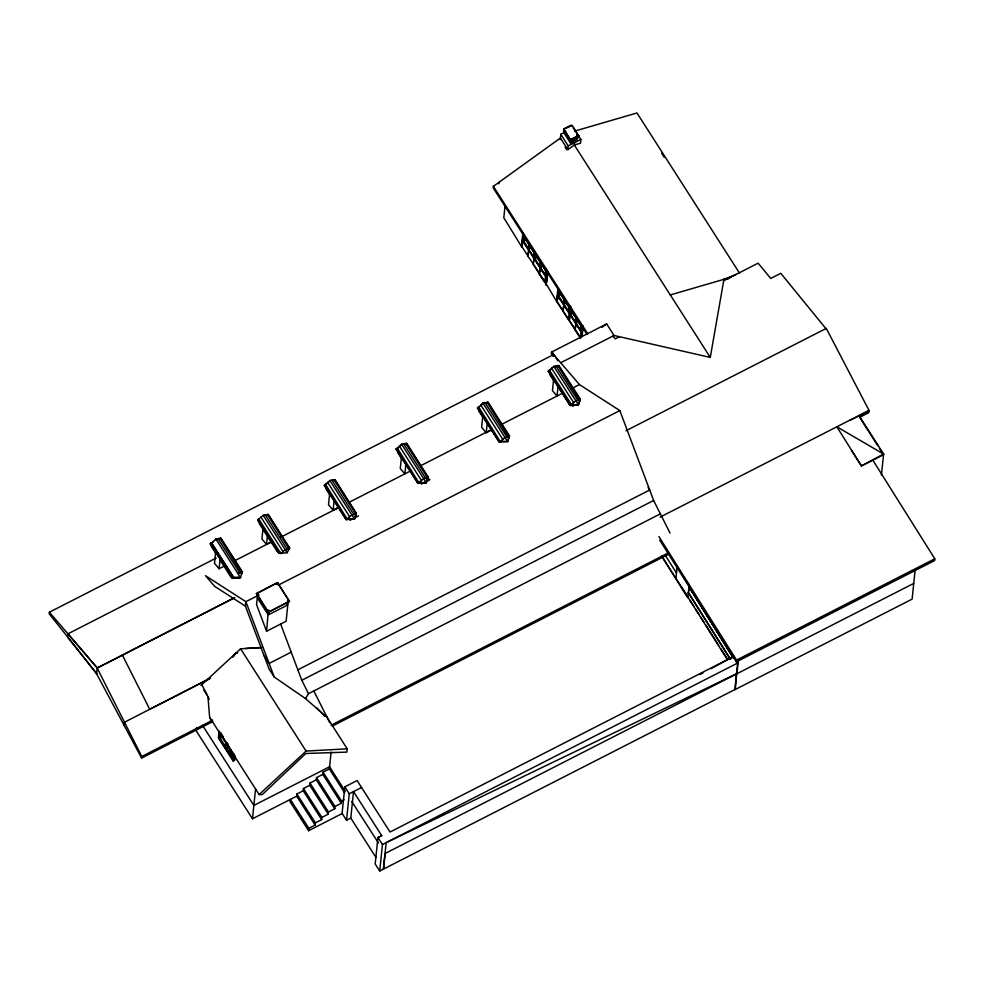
<?xml version="1.0" encoding="UTF-8"?>
<svg xmlns="http://www.w3.org/2000/svg" width="984" height="984" viewBox="0 0 984 984"><rect width="100%" height="100%" fill="white"/><g stroke="black" fill="none" stroke-linecap="round" stroke-linejoin="round"><path stroke-width="1.48" d="M212.692 721.653L141.61 758.086L141.77 756.511L97.182 668.05L67.908 633.844L216.271 558.026M670.018 533.07L653.634 500.475L619.846 410.586L579.453 384.584L553.66 354.535L49.36 612.232L49.2 613.795L96.776 673.634M68.044 633.77L67.588 637.017L96.592 673.769L141.61 758.086M96.592 673.769L97.182 668.05L234.549 597.632M241.51 571.95L242.359 571.802L241.941 573.5L241.424 572.688L242.359 571.802L220.834 538.174L215.89 539.011L210.379 544.213L213.528 541.606M196.529 727.939L196.234 730.891L252.482 818.774L296.651 796.191L296.885 793.977L303.195 790.742L303.429 788.528L309.739 785.306L309.972 783.079L316.282 779.857L316.504 777.631L322.826 774.408L323.047 772.182L329.357 768.959L331.116 752.01M219.899 539.06L219.973 538.322L241.941 573.5M220.834 538.174L242.285 572.553M231.461 576.673L231.621 575.185M233.872 577.842L211.375 542.701L233.429 577.19L232.458 578.346L240.477 577.522L242.027 572.75L237.931 573.451M219.112 730.977L218.387 737.951L233.183 761.062L234.782 760.251L235.237 755.835M219.949 733.289L226.111 742.92L225.557 748.234L219.395 738.615L219.949 733.289L220.736 732.883L220.182 738.209L225.582 746.635M226.726 743.879L232.888 753.51L232.347 758.836L226.172 749.205L226.763 743.842L227.784 743.338L227.23 748.664L232.618 757.09M327.229 717.619L305.52 698.591L274.204 677.004L269.099 669.034L245.422 606.144L245.877 601.679L258.89 595.037M257.833 519.749L257.747 520.499L258.755 518.986L280.797 553.426L287.143 552.713L289.726 548.076L268.202 514.447L263.208 515.296L257.833 519.749L279.001 553.328L280.797 553.426L285.249 549.736L289.394 549.035L267.34 514.595L267.267 515.345M233.183 761.062L233.946 753.707M262.925 529.244L261.916 538.986L266.529 544.361L271.449 541.852M256.43 593.659L277.586 582.602L289.456 601.458L268.337 612.245L256.43 593.659L277.586 582.602M257.55 595.246L256.578 604.643L266.578 631.236L286.123 621.261L288.066 602.417M257.685 593.979L258.546 593.979L257.599 598.26L267.955 614.434L268.743 611.642M258.091 594.828L257.599 598.26M258.128 597.989L258.398 595.32M266.529 544.361L267.377 536.206M267.955 614.434L268.226 611.9L256.467 593.401M268.349 610.634L268.903 610.105L269.185 610.855M268.337 612.245L289.481 601.187M266.578 631.236L268.374 610.375M287.697 601.236L287.906 600.486L287.279 605.197L268.792 614.656L269.05 612.122M252.482 818.774L255.532 789.156M277.008 584.742L276.246 583.537M277.537 584.471L276.762 583.266M287.279 605.197L287.254 602.085M324.4 485.69L329.849 480.487L334.855 479.638L356.38 513.267L354.498 518.986L346.085 519.564L324.4 485.69L328.656 482.16M326.134 486.194L325.876 488.667L329.566 494.435M329.677 493.488L328.496 504.817L333.109 510.192L339.259 507.055M355.445 514.165L356.294 514.017L334.855 479.638M333.109 510.192L334.129 500.413M308.595 830.705L308.841 828.307L290.341 799.414L290.096 801.812L308.595 830.705L342.407 813.424M346.479 519.823L324.474 484.94M308.841 828.307L315.151 825.084L315.384 822.858L296.885 793.977M347.364 519.367L325.397 484.177L324.425 485.383M315.384 822.858L321.694 819.635L321.916 817.421L303.429 788.528M355.962 514.976L356.38 513.267L355.519 513.414M321.916 817.421L328.238 814.186L328.459 811.972L309.972 783.079M328.459 811.972L334.769 808.75L335.003 806.523L316.504 777.631M335.003 806.523L341.313 803.301L341.546 801.074L323.047 772.182M325.753 715.306L347.217 748.836L346.872 752.108L305.827 753.498L262.261 794.592L259.124 794.568L209.641 717.287L207.944 696.697M710.977 668.689L733.966 656.279L390.033 832.021L357.106 780.57L344.831 786.843L342.088 813.325L346.528 820.262L350.784 818.085L353.527 791.603L381.743 835.699L377.93 837.47L375.187 863.964L379.713 871.024L735.306 689.341L736.795 671.076M346.528 820.262L349.271 793.78L344.831 786.843M396.158 449.393L401.607 444.202L406.613 443.341L428.138 476.982L426.257 482.701L417.843 483.267L396.158 449.393L401.534 444.94M397.893 449.897L397.634 452.369L401.337 458.15M401.435 457.191L400.267 468.519L404.879 473.894L405.888 464.116M427.204 477.867L428.065 477.72L406.613 443.341M381.657 835.564L377.893 837.851M418.237 483.525L396.232 448.642M419.123 483.07L397.155 447.88M427.72 478.679L428.138 476.982L427.277 477.117M573.352 128.437L573.414 127.822L580.867 139.457L580.474 143.209L574.312 145.005L567.854 149.654L560.413 138.031L493.378 186.345L493.218 187.919L586.71 333.957M498.888 183.836L499.048 182.261M477.511 408.262L482.959 403.059L487.966 402.21L509.491 435.838L507.609 441.558L499.196 442.136L477.511 408.262L478.507 406.749L500.475 441.939L498.593 440.721L488.027 424.215M505.05 205.73L503.808 217.772L521.778 246.935L523.427 234.561M487.031 403.108L487.105 402.358L509.072 437.548L509.491 435.838L508.63 435.986M487.966 402.21L496.994 417.191M486.231 432.763L487.24 422.985L482.787 416.035L481.619 427.388L486.231 432.763L492.369 429.627M499.589 442.394L477.584 407.511M521.471 246.455L522.885 232.765M521.778 246.935L523.193 233.282M524.201 242.125L524.644 237.882L524.201 242.125L528.679 249.1L529.109 244.856L524.509 237.943M533.709 264.475L527.916 256.258L528.826 249.85M527.916 256.258L529.441 243.946M533.759 257.045L529.158 250.133L529.601 245.889L534.201 252.802L533.623 257.119L534.201 252.802M529.724 245.828L529.158 250.133M533.316 264.684L534.091 258.349M534.091 260.723L534.829 252.371M539.318 274.069L540.105 267.734L539.318 274.069L544.853 282.433L533.439 264.61M539.945 266.984L540.388 262.74M540.228 267.66L540.843 261.769M540.696 267.882L541.126 263.638M540.733 270.957L541.003 268.361M545.025 274.93L545.603 270.625L541.003 263.7L540.56 267.955L545.161 274.868M544.718 282.494L545.493 276.16L522.43 240.662M546.391 268.718L545.628 276.086L522.824 240.465M560.24 139.593L560.794 134.267L565.849 131.696M547.904 272.543L546.12 284.966L547.19 271.166M546.12 284.966L547.534 271.289M545.812 284.487L546.956 273.515M563.574 130.884L563.684 128.929L570.929 125.226L572.27 125.571L578.592 135.755L570.302 139.556L563.66 129.187L572.27 125.571M564.755 131.081L564.484 133.689L570.449 143L576.956 139.679L577.227 137.071L577.682 137.785M567.854 149.654L568.235 145.903L560.794 134.267M570.302 139.556L563.684 128.929M578.395 137.096L578.555 135.534L578.469 137.391C556.255 145.325 584.607 139.802 576.907 134.636M570.449 143L570.708 140.392L571.175 141.118M570.978 139.728L578.666 135.558M548.334 371.534L553.783 366.331L558.789 365.482L580.314 399.11L578.432 404.83L570.019 405.408L548.334 371.534L552.602 368.004M579.072 335.359L556.6 301.338L558.014 287.66M736.094 274.413L723.941 279.333L710.276 357.413L614.065 335.483L606.673 323.921L551.483 352.124L551.323 353.699L552.959 356.257M556.919 301.83L558.322 288.177M557.694 299.05L557.953 296.541M558.703 289.382L557.953 295.348L569.355 313.17L570.117 305.79M574.558 142.68L574.312 145.005L710.276 357.413M559.785 292.765L559.207 297.082L563.807 303.995M563.709 304.88L563.057 311.141L568.444 319.579L569.096 313.306L557.559 295.557M563.684 304.068L564.25 299.751L559.65 292.838M564.582 298.841L563.192 311.079L557.178 301.694L558.088 295.286M557.854 366.368L557.928 365.63L579.896 400.808L579.453 399.258L580.314 399.11L578.432 404.83L571.384 404.461L549.33 370.021L548.371 371.226M564.422 304.954L564.865 300.71M558.789 365.482L558.715 366.233L553.709 367.081M568.764 312.002L569.207 307.758M570.585 308.226L569.195 320.464L575.209 329.861L576.599 317.611M569.465 320.329L570.855 306.811M571.36 315.79L571.802 311.547M575.702 322.838L576.132 318.595M575.726 323.65L575.074 329.923L580.474 338.348L581.113 332.075L569.847 314.191M576.452 323.736L576.882 319.493M570.413 405.654L548.408 370.784M571.298 405.199L571.384 404.461M580.781 330.784L581.224 326.54M581.987 326.048L581.384 331.94L569.982 314.13M581.212 336.872L582.331 326.048M581.581 336.823L582.676 326.171M581.741 336.602L582.86 325.79M582.097 336.553L583.045 327.426M675.934 578.26L677.041 567.571M733.388 658.382L689.267 587.018L687.668 597.669L661.863 556.268M688.739 587.288L689.046 584.312M688.997 587.153L688.443 592.516L730.694 659.415M872.82 460.143L934.8 558.801L934.615 560.572L736.364 661.875L736.549 660.104L658.96 536.6M737.828 661.1L734.876 689.686L912.119 599.121L915.132 569.933M913.742 583.401L385.064 853.509L383.44 869.118L386.183 842.636L736.93 673.622L738.344 660.571M826.216 329.025L780.792 273.294L770.73 278.435L758.111 263.159L723.695 280.748M849.819 420.426L868.934 411.004M625.91 430.783L826.277 328.398L868.995 410.377L868.761 412.677L859.967 417.179M881.418 475.186L883.595 454.042L858.946 415.519M124.415 722.945L124.169 725.405L124.488 722.231L210.564 678.099M379.713 871.024L382.456 844.543L377.93 837.47M347.438 518.617L354.498 518.986L356.036 514.226L333.994 479.786L333.92 480.536L334.769 480.389M419.209 482.32L426.257 482.701L427.794 477.929L405.752 443.489L405.679 444.239L406.54 444.091M500.561 441.189L507.609 441.558L509.146 436.798L505.001 437.499L499.638 441.951M305.52 698.591L308.509 693.659L660.362 513.857M232.765 657.25L235.065 653.88L237.697 652.527L235.065 653.893L233.429 656.291M233.356 577.891L232.458 578.346L210.416 543.906L211.351 543.02L210.465 543.476L232.507 577.916L240.477 577.522L215.865 539.023M200.921 685.491L240.588 648.764L261.867 647.607M259.124 794.568L306.085 751.075L347.217 748.836M279.973 552.135L279.05 552.897L280.797 553.426L276.885 551.065L259.222 523.476M480.659 405.654L482.886 403.809M346.516 519.38L351.891 514.927L356.036 514.226M418.286 483.082L423.661 478.63L427.794 477.929M570.462 405.224L575.837 400.771L579.97 400.07M210.465 543.476L211.375 542.75L210.416 543.906M601.95 327.328L606.673 323.921M700.165 674.532L702.871 673.068M209.321 678.837L201.031 682.994L209.26 699.316M141.77 756.511L212.679 720.165L209.998 721.53M563.795 130.368L570.388 141.511M568.235 145.903L580.867 139.457M556.6 301.338L546.649 284.708M560.855 362.666L614.065 335.483M267.316 514.903L268.202 514.447L283.466 539.158M396.195 449.085L397.081 448.63M477.548 407.954L478.433 407.499M619.428 336.7L615.221 338.853L612.909 336.073M333.797 509.933L338.717 507.424M219.002 568.764L225.151 565.64M234.524 560.843L271.387 542M280.944 537.116L339.664 507.117M349.222 502.234L411.398 470.549M420.586 465.764L491.988 429.332M501.225 424.559L563.192 392.887M571.925 388.434L579.453 384.584M288.3 547.694L289.185 547.239L289.112 547.977L285.077 541.68M279.887 552.873L279.001 553.328L257.783 520.192L258.669 519.736L259.481 521.003M349.935 520.315L358.533 515.923M421.398 484.079L429.996 479.688L427.474 478.064M234.623 597.78L97.367 667.927L49.36 612.232M278.939 584.791L619.846 410.586M209.051 678.972L149.716 709.292L122.41 655.123M291.215 652.158L269.099 663.45L263.983 655.455M297.844 669.809L649.698 490.007L648.062 487.449M653.634 500.475L301.78 680.264L280.649 624.053M220.637 732.44L219.998 732.76L226.16 742.391M219.395 738.615L220.994 737.791M660.129 517.104L868.995 410.377M226.111 742.92L226.898 742.514M226.172 749.205L227.771 748.381M331.054 725.245L668.05 553.045M332.26 726.118L669.255 553.918M329.591 766.745L253.86 805.441L202.507 725.356M681.543 587.03L727.397 659.747M349.271 793.78L361.546 787.507M341.546 801.074L344.068 799.783M736.549 660.104L934.8 558.801M382.456 844.543L738.135 662.798M574.484 131.155L636.98 112.975L739.587 273.245M670.288 294.942L730.866 277.316M728.394 278.534L723.941 279.333L728.369 278.546M579.379 400.008L580.24 399.861M215.754 539.761L218.522 539.293M288.878 548.223L289.726 548.076M245.606 648.493L261.35 647.534M234.77 577.817L240.477 577.522L233.429 577.153M570.326 139.297L571.003 139.47M573.192 406.417L569.416 403.993L558.875 387.524M245.422 606.144L214.635 586.329L205.484 575.677L245.877 601.679L274.204 677.004M316.983 708.049L324.548 716.118M859.696 417.425L877.777 445.678M879.425 448.249L883.534 454.669L861.443 465.949L851.578 450.549M661.642 153.32L664.126 157.194M576.87 134.882L578.469 137.391M563.894 128.978L563.66 130.429M565.087 147.157L566.698 149.679M493.378 186.345L587.755 333.785M536.096 255.176L540.573 262.15M541.188 263.109L545.653 270.096M559.834 292.248L564.299 299.222M564.914 300.194L569.392 307.168M576.329 318.004L571.852 311.018L576.193 318.078M581.409 325.95L576.944 318.964L581.273 326.012M535.972 255.237L540.437 262.224M541.052 263.183L545.53 270.17M559.699 292.31L564.176 299.296M564.791 300.255L569.256 307.242M534.533 265.778L540.339 274.831M541.089 276.012L546.341 284.216M522.037 246.799L528.051 256.184M552.11 351.805L557.866 360.784M551.483 352.124L553.943 355.974M559.539 367.524L567.817 380.451M569.478 383.047L573.611 389.504M575.271 392.099L579.404 398.569M555.862 365.974L577.903 400.414M553.783 366.331L578.432 404.83M551.557 368.176L573.611 402.616M686.623 581.593L688.603 584.693M736.364 661.875L659.686 540.056M549.81 374.498L553.512 380.279M661.74 556.268L688.173 597.571M689.833 600.154L693.954 606.599M695.614 609.182L698.911 614.348M700.571 616.931L703.867 622.085M705.528 624.668L718.738 645.319M721.223 649.194L727.828 659.514M498.654 419.774L507.756 434.006M485.038 402.714L507.08 437.154M482.959 403.059L507.609 441.558M480.733 404.904L502.787 439.344M478.987 411.238L482.689 417.007M403.686 443.846L425.728 478.286M401.607 444.202L426.257 482.701M399.381 446.035L421.435 480.475M401.435 457.166L417.241 481.853M331.916 480.143L353.969 514.583M329.849 480.487L354.498 518.986M327.623 482.332L349.664 516.772M329.677 493.464L345.482 518.15M265.274 514.952L287.316 549.38M263.208 515.296L287.143 552.713M260.981 517.141L283.023 551.581M277.55 582.86L289.456 601.458M217.907 538.666L239.948 573.106M228.362 570.105L230.81 573.918M211.056 545.923L215.558 552.971M220.01 559.921L231.363 577.657M329.578 766.844L345.199 791.234M351.768 801.505L378.459 843.017M329.357 768.959L344.634 792.833M322.826 774.408L341.313 803.301M350.575 817.765L376.048 857.568M240.588 648.764L306.085 751.075M316.282 779.857L334.769 808.75M309.739 785.306L328.238 814.186M303.195 790.742L321.694 819.635M296.651 796.191L315.151 825.084M203.909 690.165L206.886 694.827M221.511 734.089L223.048 736.499M226.775 743.363L232.95 752.994M229.309 750.792L231.621 754.408M665.393 555.456L676.475 573.02M688.185 592.651L729.611 658.271M689.809 588.444L732.834 656.955M313.822 690.94L329.788 722.699M209.641 717.287L211.412 720.792M301.744 680.178L308.509 693.659M215.656 551.987L214.487 563.34L219.1 568.715L220.108 558.949L215.656 551.987M536.046 255.692L535.481 260.01L540.081 266.922L540.511 262.679L535.911 255.754M553.611 379.32L552.442 390.66L557.055 396.035L558.063 386.257L553.611 379.295M564.73 300.784L564.299 305.028L568.9 311.94L569.33 307.697L564.73 300.784M571.667 311.608L571.224 315.864L575.824 322.777L576.267 318.533L571.667 311.608M576.759 319.554L576.317 323.81L580.917 330.722L581.359 326.467L576.759 319.554M883.595 454.042L861.443 465.949L836.855 426.81L883.595 454.042M524.693 237.353L529.171 244.34L524.693 237.353M529.786 245.299L534.25 252.285L529.786 245.299"/></g></svg>
